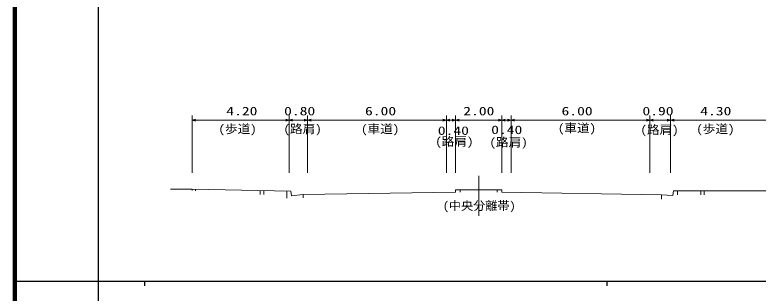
# Model space of a CAD drawing. Units: millimetres, scale not verified. Extents: x 40000 to 680000, y 20000 to 380000.
# Drawn here: x 40000 to 200742, y 202409 to 262491 of the extents above; entities that cross this region are included whole.
import ezdxf
from ezdxf.enums import TextEntityAlignment as Align

# ---------------------------------------------------------------- set-up
doc = ezdxf.new("R2010")
doc.units = ezdxf.units.MM
doc.header["$LTSCALE"] = 1000
for name, color, linetype, lineweight in [('M-TTL', 2, 'Continuous', 140), ('M-TTL-BAND', 7, 'Continuous', 25), ('S-BGD-CRST', 4, 'Continuous', 13)]:
    doc.layers.add(name, color=color, linetype=linetype, lineweight=lineweight)
doc.styles.add('ＭＳ ゴシック', font='')
doc.styles.get('ＭＳ ゴシック').set_extended_font_data('MS Gothic')

# ---------------------------------------------------------------- blocks, each defined once
blk = doc.blocks.new('BUHIN219')
at = {"layer": 'S-BGD-CRST'}
blk.add_lwpolyline([(-650, 432), (0, 0), (-780, 22)], dxfattribs=at)
blk = doc.blocks.new('BUHIN220')
at = {"layer": 'S-BGD-CRST'}
blk.add_lwpolyline([(650, -432), (0, 0), (780, -22)], dxfattribs=at)

msp = doc.modelspace()

# ---------------------------------------------------------------- linework, layer by layer
at = {"layer": 'M-TTL'}
msp.add_line((40000, 380000), (40000, 20000), dxfattribs=at)
at = {"layer": 'M-TTL-BAND'}
for p, q in [((58000, 370000), (58000, 20000)), ((40000, 205000), (579000, 205000)), ((68000, 205000), (68000, 204000)), ((168000, 205000), (168000, 204000))]:
    msp.add_line(p, q, dxfattribs=at)
at = {"layer": 'S-BGD-CRST'}
for p, q in [((78316, 228387), (78316, 240754)), ((78316, 239754), (99316, 239754)), ((99316, 228387), (99316, 240754)), ((99316, 239754), (103316, 239754)), ((103316, 228387), (103316, 240754)), ((133316, 239754), (103316, 239754)), ((133316, 228387), (133316, 240754)), ((133316, 239754), (135316, 239754)), ((135316, 240754), (135316, 228387)), ((135316, 239754), (145316, 239754)), ((145316, 240754), (145316, 228387)), ((145316, 239754), (147316, 239754)), ((147316, 228387), (147316, 240754)), ((147316, 239754), (177316, 239754)), ((177316, 228387), (177316, 240754)), ((177316, 239754), (181816, 239754)), ((181816, 228387), (181816, 240754)), ((181816, 239754), (203316, 239754)), ((140316, 219075), (140316, 227732)), ((78316, 224878), (73673, 224878)), ((78316, 224559), (78316, 224878)), ((78316, 224878), (99657, 224451)), ((79066, 224501), (79066, 224863)), ((93066, 224583), (93066, 223680)), ((93816, 223680), (93816, 224568)), ((98816, 222881), (98816, 224468)), ((99816, 223448), (99657, 224451)), ((102316, 223698), (99816, 223448)), ((102316, 223735), (135316, 224224)), ((102316, 223698), (102316, 222953)), ((135316, 224224), (135316, 224724)), ((135316, 224724), (145316, 224724)), ((136316, 224224), (136316, 224724)), ((144316, 224724), (144316, 224224)), ((145316, 224724), (145316, 224224)), ((145316, 224224), (179816, 223623)), ((179816, 223623), (182316, 223463)), ((179816, 222667), (179816, 223623)), ((182316, 223463), (182454, 224463)), ((182454, 224463), (209876, 224463)), ((183316, 223625), (183316, 224463)), ((188316, 223625), (188316, 224463)), ((189066, 224463), (189066, 223625))]:
    msp.add_line(p, q, dxfattribs=at)

# ---------------------------------------------------------------- block references
at = {"rotation": 197.55165}
for name, p in [('BUHIN219', (78316, 239754)), ('BUHIN220', (99316, 239754)), ('BUHIN219', (99316, 239754)), ('BUHIN220', (103316, 239754)), ('BUHIN219', (103316, 239754)), ('BUHIN220', (133316, 239754)), ('BUHIN219', (133316, 239754)), ('BUHIN220', (135316, 239754)), ('BUHIN219', (135316, 239754)), ('BUHIN220', (145316, 239754)), ('BUHIN219', (145316, 239754)), ('BUHIN220', (147316, 239754)), ('BUHIN219', (147316, 239754)), ('BUHIN220', (177316, 239754)), ('BUHIN219', (177316, 239754)), ('BUHIN220', (181816, 239754)), ('BUHIN219', (181816, 239754))]:
    msp.add_blockref(name, p, dxfattribs=at)

# ---------------------------------------------------------------- texts
at = {"layer": 'S-BGD-CRST', "style": 'ＭＳ ゴシック'}
for s, width, p in [('4.20', 1.35, (85722, 240254)), ('0.80', 1.35, (98222, 240254)), ('6.00', 1.35, (115722, 240254)), ('2.00', 1.35, (136972, 240254)), ('6.00', 1.35, (158222, 240254)), ('0.90', 1.35, (175722, 240254)), ('4.30', 1.35, (188222, 240254)), ('(歩道)', 1.1, (84037, 236389)), ('(路肩)', 1.1, (98105, 236389)), ('(車道)', 1.1, (114878, 236389)), ('0.40', 1.35, (131470, 236028)), ('0.40', 1.35, (143012, 236209)), ('(車道)', 1.1, (157441, 236569)), ('(路肩)', 1.1, (175295, 236209)), ('(歩道)', 1.1, (187379, 236389)), ('(路肩)', 1.1, (130929, 233684)), ('(路肩)', 1.1, (142652, 233503)), ('(中央分離帯)', 1.05, (132552, 219797))]:
    msp.add_text(s, height=1833, dxfattribs=dict(at, width=width)).set_placement(p, align=Align.BOTTOM_LEFT)

doc.saveas('drawing.dxf')
